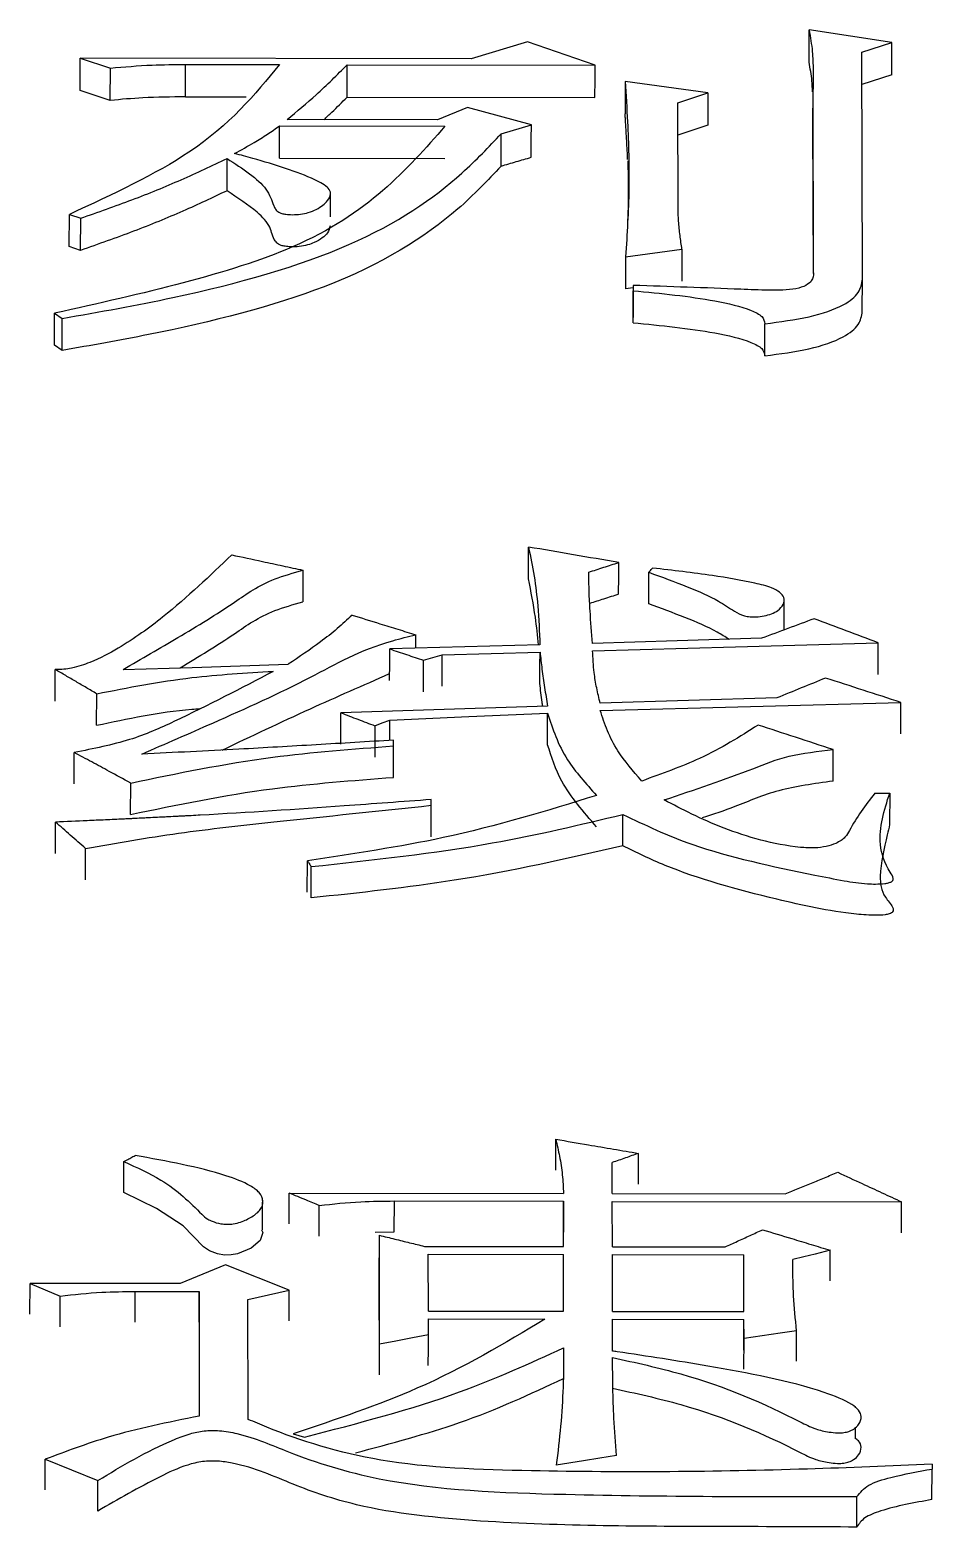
# Model space of a CAD drawing. Header units: millimetres. Extents: x 2320 to 4000, y 933 to 2121.
# Drawn here: x 2691.09 to 2693.687, y 1947.658 to 1951.968 of the extents above; entities that cross this region are included whole.
import ezdxf

# ---------------------------------------------------------------- set-up
doc = ezdxf.new("R2010")
doc.units = ezdxf.units.MM

msp = doc.modelspace()

# ---------------------------------------------------------------- linework, layer by layer
at = {"color": 7, "linetype": 'Continuous', "lineweight": 25}
for p, q in [((2693.333, 1951.8748), (2693.3333, 1951.968)), ((2693.5713, 1951.9323), (2693.3333, 1951.968)), ((2692.5221, 1951.9342), (2692.3599, 1951.8848)), ((2692.7169, 1951.8664), (2692.5221, 1951.9342)), ((2693.4849, 1951.9041), (2693.5713, 1951.9323)), ((2691.2347, 1951.7938), (2691.2349, 1951.8869)), ((2691.2349, 1951.8869), (2691.3215, 1951.8583)), ((2692.3599, 1951.8848), (2691.2349, 1951.8869)), ((2693.4864, 1951.2501), (2693.4849, 1951.9041)), ((2691.3213, 1951.7651), (2691.3215, 1951.8583)), ((2691.5376, 1951.7754), (2691.5379, 1951.8686)), ((2691.5379, 1951.8686), (2691.8082, 1951.8681)), ((2692.0028, 1951.7746), (2692.003, 1951.8677)), ((2692.003, 1951.8677), (2692.7169, 1951.8664)), ((2693.5711, 1951.839), (2693.4846, 1951.8109)), ((2691.3213, 1951.7651), (2691.2347, 1951.7938)), ((2692.8036, 1951.8198), (2692.8034, 1951.7267)), ((2693.0417, 1951.7871), (2692.8036, 1951.8198)), ((2692.9552, 1951.7585), (2693.0417, 1951.7871)), ((2693.3458, 1951.2691), (2693.3445, 1951.7973)), ((2693.3445, 1951.782), (2693.3445, 1951.7973)), ((2691.5376, 1951.7754), (2691.7121, 1951.7751)), ((2692.0028, 1951.7746), (2692.7167, 1951.7732)), ((2692.3495, 1951.7452), (2692.263, 1951.7093)), ((2692.5335, 1951.6944), (2692.3495, 1951.7452)), ((2692.9559, 1951.4596), (2692.9552, 1951.7585)), ((2693.3443, 1951.7042), (2693.3445, 1951.782)), ((2692.263, 1951.7093), (2691.8303, 1951.7101)), ((2693.3453, 1951.2667), (2693.3443, 1951.7042)), ((2691.8085, 1951.5992), (2691.8087, 1951.6921)), ((2691.8087, 1951.6921), (2692.2847, 1951.6912)), ((2692.4467, 1951.5763), (2692.4469, 1951.6691)), ((2692.447, 1951.6692), (2692.5335, 1951.6944)), ((2693.0414, 1951.6941), (2692.9549, 1951.6655)), ((2691.8085, 1951.5992), (2692.2844, 1951.5983)), ((2691.9551, 1951.4299), (2691.9553, 1951.4968)), ((2691.2033, 1951.3444), (2691.2035, 1951.437)), ((2691.2036, 1951.437), (2691.236, 1951.4259)), ((2691.2358, 1951.3333), (2691.236, 1951.4259)), ((2691.2358, 1951.3333), (2691.2033, 1951.3444)), ((2692.8048, 1951.315), (2692.8046, 1951.2226)), ((2692.8048, 1951.315), (2692.967, 1951.3371)), ((2692.967, 1951.3371), (2692.9668, 1951.2447)), ((2692.8266, 1951.2256), (2692.8046, 1951.2226)), ((2692.8266, 1951.2325), (2692.8264, 1951.1402)), ((2692.8266, 1951.2325), (2692.8267, 1951.2174)), ((2693.4862, 1951.1577), (2693.4864, 1951.2501)), ((2692.8264, 1951.1251), (2692.8267, 1951.2174)), ((2691.1607, 1951.0603), (2691.1609, 1951.1525)), ((2691.1609, 1951.1525), (2691.1826, 1951.1374)), ((2692.8264, 1951.1251), (2692.8264, 1951.1402)), ((2691.1824, 1951.0452), (2691.1607, 1951.0603)), ((2691.876, 1950.4126), (2691.8757, 1950.3213)), ((2692.8714, 1950.3153), (2692.8716, 1950.4066)), ((2693.2613, 1950.2407), (2693.2615, 1950.331)), ((2692.2008, 1950.1879), (2692.2009, 1950.2266)), ((2691.282, 1949.966), (2691.2822, 1950.0568)), ((2692.5801, 1949.9102), (2692.5804, 1950.0009)), ((2692.1368, 1949.8162), (2692.137, 1949.9067)), ((2692.137, 1949.9067), (2692.137, 1949.9233)), ((2693.4025, 1949.8054), (2693.4027, 1949.896)), ((2691.3798, 1949.7095), (2691.38, 1949.7999)), ((2693.5218, 1949.7709), (2693.5651, 1949.7708)), ((2693.5651, 1949.7708), (2693.5649, 1949.6805)), ((2692.2452, 1949.6453), (2692.2455, 1949.7357)), ((2692.2455, 1949.7356), (2692.2454, 1949.7524)), ((2691.1636, 1949.597), (2691.1638, 1949.6872)), ((2692.7969, 1949.6191), (2692.7972, 1949.7094)), ((2691.2499, 1949.5214), (2691.2502, 1949.6115)), ((2691.8885, 1949.486), (2691.8888, 1949.5762)), ((2691.8994, 1949.4692), (2691.8996, 1949.5592)), ((2691.3599, 1948.6207), (2691.3601, 1948.7098)), ((2692.7665, 1948.6178), (2692.7664, 1948.7072)), ((2691.7596, 1948.5981), (2691.7596, 1948.603)), ((2691.836, 1948.531), (2691.8362, 1948.6195)), ((2691.8362, 1948.6195), (2692.6259, 1948.6181)), ((2692.1389, 1948.5077), (2692.1391, 1948.5966)), ((2692.1391, 1948.5966), (2692.6259, 1948.5957)), ((2692.6259, 1948.5957), (2692.6257, 1948.5071)), ((2692.6261, 1948.4651), (2692.6259, 1948.5957)), ((2692.7665, 1948.6178), (2693.2641, 1948.6169)), ((2692.7665, 1948.5954), (2693.5995, 1948.5938)), ((2692.7667, 1948.4649), (2692.7665, 1948.5954)), ((2691.7594, 1948.5139), (2691.7596, 1948.5933)), ((2691.9226, 1948.495), (2691.9228, 1948.5835)), ((2692.0836, 1948.5064), (2692.1389, 1948.5077)), ((2692.0965, 1948.184), (2692.096, 1948.4977)), ((2692.2259, 1948.4659), (2692.6261, 1948.4651)), ((2692.2367, 1948.4433), (2692.6261, 1948.4425)), ((2692.2369, 1948.2797), (2692.2367, 1948.4433)), ((2692.6264, 1948.279), (2692.6261, 1948.4425)), ((2692.7667, 1948.4649), (2693.0912, 1948.4643)), ((2692.7668, 1948.4423), (2693.1454, 1948.4416)), ((2692.767, 1948.2788), (2692.7668, 1948.4423)), ((2693.1451, 1948.3533), (2693.1454, 1948.4416)), ((2693.1456, 1948.2781), (2693.1454, 1948.4416)), ((2691.6526, 1948.4127), (2691.5229, 1948.3585)), ((2691.8366, 1948.3397), (2691.6526, 1948.4127)), ((2692.0962, 1948.0956), (2692.0958, 1948.4089)), ((2691.09, 1948.2711), (2691.0902, 1948.3593)), ((2691.0902, 1948.3593), (2691.1768, 1948.3227)), ((2691.5229, 1948.3585), (2691.0902, 1948.3593)), ((2691.7177, 1948.3126), (2691.8366, 1948.3397)), ((2691.1765, 1948.2346), (2691.1768, 1948.3227)), ((2691.3929, 1948.2474), (2691.3931, 1948.336)), ((2691.3931, 1948.336), (2691.577, 1948.3356)), ((2691.577, 1948.3356), (2691.5775, 1947.9775)), ((2691.7181, 1947.9679), (2691.7177, 1948.3126)), ((2692.2369, 1948.2797), (2692.6264, 1948.279)), ((2692.237, 1948.2569), (2692.5721, 1948.2563)), ((2692.237, 1948.2112), (2692.237, 1948.2569)), ((2692.767, 1948.2788), (2693.1456, 1948.2781)), ((2692.767, 1948.2559), (2693.1456, 1948.2552)), ((2692.7671, 1948.1644), (2692.767, 1948.2559)), ((2693.1454, 1948.1672), (2693.1456, 1948.2552)), ((2693.1457, 1948.2003), (2693.1456, 1948.2552)), ((2692.0962, 1948.0961), (2692.0965, 1948.184)), ((2693.1455, 1948.1124), (2693.1457, 1948.2003)), ((2693.467, 1948.0012), (2693.467, 1948.003)), ((2693.4667, 1947.9149), (2693.4668, 1947.9449)), ((2691.1342, 1947.8528), (2691.2857, 1947.7918)), ((2693.6868, 1947.7373), (2693.6871, 1947.8247)), ((2693.687, 1947.8387), (2693.6871, 1947.8247)), ((2691.2855, 1947.7039), (2691.2857, 1947.7918)), ((2693.4706, 1947.6578), (2693.4709, 1947.7456))]:
    msp.add_line(p, q, dxfattribs=at)
at = {"color": 7, "linetype": 'Continuous', "lineweight": 25, "flags": 128}
for points in [[(2693.5711, 1951.839), (2693.5712, 1951.8912), (2693.5713, 1951.9323)], [(2692.7167, 1951.7732), (2692.7168, 1951.8254), (2692.7169, 1951.8664)], [(2693.0417, 1951.7871), (2693.0415, 1951.735), (2693.0414, 1951.6941)], [(2692.5332, 1951.6014), (2692.5334, 1951.6535), (2692.5335, 1951.6944)], [(2691.6573, 1951.5051), (2691.6573, 1951.5361), (2691.6574, 1951.567), (2691.6575, 1951.5979)], [(2691.1823, 1951.0452), (2691.1825, 1951.0864), (2691.1825, 1951.1119), (2691.1826, 1951.1374)], [(2693.2052, 1951.03), (2693.2053, 1951.0576), (2693.2054, 1951.0852), (2693.2055, 1951.1222)], [(2692.5251, 1950.3878), (2692.5252, 1950.439), (2692.5253, 1950.4792)], [(2692.7848, 1950.3435), (2692.7849, 1950.3946), (2692.785, 1950.4348)], [(2692.5583, 1950.1974), (2692.342, 1950.1917), (2692.1257, 1950.186)], [(2693.1965, 1950.2165), (2692.9531, 1950.2088), (2692.7098, 1950.2011)], [(2692.7098, 1950.1808), (2693.1208, 1950.1923), (2693.5319, 1950.2037)], [(2693.5316, 1950.1127), (2693.5318, 1950.1636), (2693.5319, 1950.2037)], [(2692.1254, 1950.095), (2692.1256, 1950.1459), (2692.1257, 1950.186)], [(2692.2228, 1950.0623), (2692.223, 1950.1132), (2692.2231, 1950.1532)], [(2692.2231, 1950.1532), (2692.2501, 1950.1613), (2692.2771, 1950.1694)], [(2692.2769, 1950.0785), (2692.277, 1950.1294), (2692.2771, 1950.1694)], [(2692.2771, 1950.1694), (2692.4178, 1950.1732), (2692.5584, 1950.177)], [(2692.5581, 1950.0861), (2692.5583, 1950.137), (2692.5584, 1950.177)], [(2691.1628, 1950.0358), (2691.1629, 1950.0812), (2691.163, 1950.1266)], [(2691.3579, 1950.1263), (2691.5571, 1950.1327), (2691.6954, 1950.1372), (2691.8337, 1950.1417)], [(2692.5803, 1950.0215), (2692.2828, 1950.0118), (2691.9854, 1950.002)], [(2693.2401, 1950.0449), (2692.9859, 1950.0372), (2692.7317, 1950.0294)], [(2692.7318, 1950.0089), (2693.1644, 1950.0204), (2693.5971, 1950.0319)], [(2693.5969, 1949.9412), (2693.597, 1949.992), (2693.5971, 1950.0319)], [(2691.9851, 1949.9114), (2691.9853, 1949.9621), (2691.9854, 1950.002)], [(2692.0828, 1949.9647), (2692.1044, 1949.9729), (2692.126, 1949.9811)], [(2692.1259, 1949.9226), (2692.1259, 1949.9412), (2692.126, 1949.9811)], [(2692.126, 1949.9811), (2692.3532, 1949.991), (2692.5803, 1950.0009)], [(2692.0828, 1949.9647), (2692.0827, 1949.9139), (2692.0826, 1949.8741)], [(2691.2173, 1949.7972), (2691.2174, 1949.82), (2691.2175, 1949.8428), (2691.2176, 1949.8877)], [(2692.6038, 1948.6854), (2692.6039, 1948.735), (2692.604, 1948.7742)], [(2692.8418, 1948.645), (2692.8419, 1948.6946), (2692.8421, 1948.7337)], [(2691.757, 1948.5134), (2691.7603, 1948.5054), (2691.7524, 1948.4827), (2691.7265, 1948.4609), (2691.6872, 1948.4443), (2691.6694, 1948.4411), (2691.65, 1948.4409), (2691.63, 1948.4443), (2691.6066, 1948.4529), (2691.5897, 1948.4645), (2691.5313, 1948.5247), (2691.4539, 1948.5749), (2691.3599, 1948.6207), (2691.3599, 1948.6207)], [(2693.5992, 1948.5053), (2693.5994, 1948.5547), (2693.5995, 1948.5938)], [(2692.0958, 1948.4093), (2692.0959, 1948.4587), (2692.096, 1948.4977)], [(2692.6259, 1948.3542), (2692.626, 1948.4035), (2692.6261, 1948.4425)], [(2693.3941, 1948.4547), (2693.3502, 1948.4437), (2693.3181, 1948.4357), (2693.286, 1948.4277)], [(2693.3939, 1948.3664), (2693.394, 1948.4156), (2693.3941, 1948.4547)], [(2691.8364, 1948.2516), (2691.8365, 1948.3007), (2691.8366, 1948.3397)], [(2691.5768, 1948.2475), (2691.5769, 1948.2967), (2691.577, 1948.3356)], [(2692.237, 1948.2112), (2692.1909, 1948.2023), (2692.1437, 1948.1931), (2692.0965, 1948.184)], [(2692.2368, 1948.1233), (2692.2369, 1948.1723), (2692.237, 1948.2112)], [(2693.2971, 1948.223), (2693.2495, 1948.2159), (2693.1976, 1948.2081), (2693.1457, 1948.2003)], [(2693.2969, 1948.135), (2693.297, 1948.1841), (2693.2971, 1948.223)], [(2691.848, 1947.9259), (2691.8642, 1947.9213), (2691.8804, 1947.9166)], [(2692.7784, 1947.8637), (2692.731, 1947.8561), (2692.6837, 1947.8486), (2692.6053, 1947.836)], [(2691.1339, 1947.7654), (2691.134, 1947.787), (2691.1341, 1947.8092), (2691.1342, 1947.8528)]]:
    msp.add_lwpolyline(points, dxfattribs=at)
at = {"color": 7, "linetype": 'Continuous', "lineweight": 25}
for points, knots in [([(2693.3333, 1951.968), (2693.3368, 1951.9473), (2693.3433, 1951.9087), (2693.345, 1951.8518), (2693.3447, 1951.8155), (2693.3445, 1951.7973)], [0, 0, 0, 0, 0.366433, 0.683152, 1, 1, 1, 1]), ([(2693.3431, 1951.7896), (2693.3426, 1951.8002), (2693.3415, 1951.8288), (2693.3363, 1951.857), (2693.333, 1951.8748)], [0, 0, 0, 0, 0.371765, 1, 1, 1, 1]), ([(2691.8082, 1951.8681), (2691.7368, 1951.7813), (2691.6081, 1951.6249), (2691.3282, 1951.4949), (2691.2035, 1951.437)], [0, 0, 0, 0, 0.554519, 1, 1, 1, 1]), ([(2691.3215, 1951.8583), (2691.3613, 1951.8617), (2691.4324, 1951.868), (2691.5056, 1951.8684), (2691.5379, 1951.8686)], [0, 0, 0, 0, 0.558835, 1, 1, 1, 1]), ([(2691.8303, 1951.7101), (2691.859, 1951.7338), (2691.9048, 1951.7716), (2691.9599, 1951.8245), (2691.9886, 1951.8533), (2692.003, 1951.8677)], [0, 0, 0, 0, 0.4553511, 0.7276233, 1, 1, 1, 1]), ([(2692.8036, 1951.8198), (2692.806, 1951.7811), (2692.8122, 1951.6792), (2692.8163, 1951.5434), (2692.8111, 1951.4135), (2692.8069, 1951.3479), (2692.8048, 1951.315)], [0, 0, 0, 0, 0.234653, 0.617199, 0.808588, 1, 1, 1, 1]), ([(2691.5376, 1951.7754), (2691.4965, 1951.7751), (2691.4233, 1951.7744), (2691.3524, 1951.768), (2691.3213, 1951.7651)], [0, 0, 0, 0, 0.561085, 1, 1, 1, 1]), ([(2691.9366, 1951.7099), (2691.9441, 1951.717), (2691.967, 1951.7385), (2691.9884, 1951.76), (2692.0028, 1951.7746)], [0, 0, 0, 0, 0.327666, 1, 1, 1, 1]), ([(2692.8107, 1951.5951), (2692.8107, 1951.5963), (2692.8104, 1951.6023), (2692.8096, 1951.6181), (2692.8086, 1951.6375), (2692.8075, 1951.657), (2692.8068, 1951.6691), (2692.8061, 1951.6813), (2692.8055, 1951.6909), (2692.8048, 1951.7026), (2692.8042, 1951.7137), (2692.8036, 1951.7224), (2692.8034, 1951.7267)], [0, 0, 0, 0, 0.025593, 0.136332, 0.357811, 0.468551, 0.57929, 0.63466, 0.7454, 0.800769, 0.900385, 1, 1, 1, 1]), ([(2692.2847, 1951.6912), (2692.1741, 1951.5646), (2691.9722, 1951.3335), (2691.4135, 1951.2089), (2691.1609, 1951.1525)], [0, 0, 0, 0, 0.547825, 1, 1, 1, 1]), ([(2691.1826, 1951.1374), (2691.2902, 1951.1564), (2691.593, 1951.21), (2692.0417, 1951.3381), (2692.3052, 1951.5193), (2692.4111, 1951.6313), (2692.4469, 1951.6692)], [0, 0, 0, 0, 0.181249, 0.51022, 0.834425, 1, 1, 1, 1]), ([(2691.6791, 1951.6124), (2691.6983, 1951.6228), (2691.7316, 1951.6409), (2691.774, 1951.6677), (2691.7971, 1951.6839), (2691.8087, 1951.6921)], [0, 0, 0, 0, 0.40584, 0.702619, 1, 1, 1, 1]), ([(2691.6575, 1951.5979), (2691.6798, 1951.5834), (2691.7233, 1951.5552), (2691.7753, 1951.51), (2691.7868, 1951.4744), (2691.796, 1951.4522), (2691.8037, 1951.4445), (2691.8146, 1951.4396), (2691.8283, 1951.4368), (2691.8472, 1951.4358), (2691.8698, 1951.4371), (2691.8948, 1951.4422), (2691.924, 1951.4552), (2691.947, 1951.474), (2691.9581, 1951.4951), (2691.9488, 1951.5167), (2691.8786, 1951.5546), (2691.7795, 1951.5852), (2691.6965, 1951.6077), (2691.6791, 1951.6124)], [0, 0, 0, 0, 0.119379, 0.233045, 0.347089, 0.372159, 0.392493, 0.404558, 0.416669, 0.432853, 0.454708, 0.476799, 0.507455, 0.574094, 0.62196, 0.65893, 0.726108, 0.942436, 1, 1, 1, 1]), ([(2692.4467, 1951.5763), (2692.4076, 1951.5348), (2692.2909, 1951.4109), (2691.992, 1951.2236), (2691.5373, 1951.1078), (2691.2658, 1951.0599), (2691.1824, 1951.0452)], [0, 0, 0, 0, 0.181362, 0.542096, 0.859345, 1, 1, 1, 1]), ([(2691.236, 1951.4259), (2691.2859, 1951.4434), (2691.3867, 1951.4788), (2691.5277, 1951.5363), (2691.6142, 1951.5773), (2691.6575, 1951.5979)], [0, 0, 0, 0, 0.327502, 0.663046, 1, 1, 1, 1]), ([(2692.4467, 1951.5763), (2692.454, 1951.5784), (2692.4684, 1951.5826), (2692.49, 1951.5889), (2692.5116, 1951.5952), (2692.526, 1951.5993), (2692.5332, 1951.6014)], [0, 0, 0, 0, 0.25, 0.5, 0.749999, 1, 1, 1, 1]), ([(2692.8108, 1951.5912), (2692.8117, 1951.5631), (2692.8137, 1951.4988), (2692.8115, 1951.4393), (2692.8103, 1951.4058)], [0, 0, 0, 0, 0.436542, 1, 1, 1, 1]), ([(2691.6573, 1951.5051), (2691.6156, 1951.4853), (2691.5306, 1951.445), (2691.3899, 1951.3875), (2691.2872, 1951.3514), (2691.2358, 1951.3333)], [0, 0, 0, 0, 0.324501, 0.661532, 1, 1, 1, 1]), ([(2691.9542, 1951.4036), (2691.9524, 1951.397), (2691.9477, 1951.3799), (2691.9219, 1951.3609), (2691.8901, 1951.3484), (2691.8661, 1951.3441), (2691.8432, 1951.3432), (2691.8253, 1951.3447), (2691.813, 1951.3474), (2691.8027, 1951.3524), (2691.7871, 1951.3699), (2691.7857, 1951.4019), (2691.7386, 1951.4515), (2691.688, 1951.4848), (2691.6573, 1951.5051)], [0, 0, 0, 0, 0.076313, 0.196799, 0.234784, 0.273104, 0.309128, 0.332236, 0.350897, 0.369558, 0.403187, 0.558357, 0.731446, 1, 1, 1, 1]), ([(2692.967, 1951.3371), (2692.9651, 1951.3501), (2692.961, 1951.377), (2692.9568, 1951.4178), (2692.9562, 1951.4457), (2692.9559, 1951.4596)], [0, 0, 0, 0, 0.315175, 0.657489, 1, 1, 1, 1]), ([(2693.346, 1951.2691), (2693.3455, 1951.2611), (2693.3447, 1951.2484), (2693.3258, 1951.232), (2693.2857, 1951.2185), (2693.2154, 1951.218), (2693.0615, 1951.2247), (2692.9305, 1951.2291), (2692.8266, 1951.2325)], [0, 0, 0, 0, 0.10163, 0.162723, 0.225538, 0.354202, 0.488391, 1, 1, 1, 1]), ([(2693.2055, 1951.1222), (2693.2493, 1951.1278), (2693.3356, 1951.1389), (2693.4317, 1951.1716), (2693.4804, 1951.2113), (2693.4844, 1951.2372), (2693.4864, 1951.2501)], [0, 0, 0, 0, 0.2920999, 0.5740182, 0.7884709, 1, 1, 1, 1]), ([(2692.8267, 1951.2174), (2692.9069, 1951.2095), (2693.0279, 1951.1976), (2693.1529, 1951.1688), (2693.2016, 1951.1436), (2693.2042, 1951.1293), (2693.2055, 1951.1222)], [0, 0, 0, 0, 0.513291, 0.773413, 0.888294, 1, 1, 1, 1]), ([(2693.2052, 1951.03), (2693.2491, 1951.0356), (2693.3353, 1951.0466), (2693.4314, 1951.0793), (2693.4802, 1951.119), (2693.4842, 1951.1449), (2693.4862, 1951.1577)], [0, 0, 0, 0, 0.292255, 0.574211, 0.788589, 1, 1, 1, 1]), ([(2692.8264, 1951.1251), (2692.9067, 1951.1172), (2693.0276, 1951.1053), (2693.1526, 1951.0766), (2693.2014, 1951.0514), (2693.204, 1951.0371), (2693.2052, 1951.03)], [0, 0, 0, 0, 0.5134408, 0.7735643, 0.8883897, 1, 1, 1, 1]), ([(2691.6708, 1950.4568), (2691.6082, 1950.3966), (2691.5126, 1950.3046), (2691.3708, 1950.201), (2691.2796, 1950.1521), (2691.2231, 1950.1326), (2691.1874, 1950.1269), (2691.1713, 1950.1267), (2691.163, 1950.1266)], [0, 0, 0, 0, 0.493285, 0.7524365, 0.8836958, 0.9508034, 0.9748304, 1, 1, 1, 1]), ([(2691.6708, 1950.4568), (2691.7004, 1950.4505), (2691.7494, 1950.4399), (2691.8178, 1950.4252), (2691.8566, 1950.4168), (2691.876, 1950.4126)], [0, 0, 0, 0, 0.4319115, 0.7166767, 1, 1, 1, 1]), ([(2692.5253, 1950.4792), (2692.5311, 1950.4512), (2692.5427, 1950.3951), (2692.5538, 1950.3012), (2692.5567, 1950.235), (2692.5583, 1950.1974)], [0, 0, 0, 0, 0.30129, 0.602619, 1, 1, 1, 1]), ([(2692.785, 1950.4348), (2692.7418, 1950.4422), (2692.6552, 1950.457), (2692.5686, 1950.4718), (2692.5253, 1950.4792)], [0, 0, 0, 0, 0.5, 1, 1, 1, 1]), ([(2691.3579, 1950.1263), (2691.4111, 1950.157), (2691.5219, 1950.2213), (2691.6645, 1950.3083), (2691.7644, 1950.3814), (2691.8479, 1950.4047), (2691.876, 1950.4126)], [0, 0, 0, 0, 0.313515, 0.65412, 0.883724, 1, 1, 1, 1]), ([(2692.6986, 1950.4069), (2692.713, 1950.4116), (2692.7418, 1950.4209), (2692.7706, 1950.4302), (2692.785, 1950.4348)], [0, 0, 0, 0, 0.500003, 1, 1, 1, 1]), ([(2692.7098, 1950.2011), (2692.7071, 1950.2326), (2692.7029, 1950.2828), (2692.6996, 1950.3513), (2692.6989, 1950.3884), (2692.6986, 1950.4069)], [0, 0, 0, 0, 0.456371, 0.728172, 1, 1, 1, 1]), ([(2692.8716, 1950.4066), (2692.9089, 1950.393), (2692.98, 1950.3672), (2693.0658, 1950.33), (2693.1096, 1950.2992), (2693.1387, 1950.2827), (2693.1628, 1950.2781), (2693.1831, 1950.278), (2693.2046, 1950.2809), (2693.2266, 1950.287), (2693.2472, 1950.298), (2693.2604, 1950.3144), (2693.2641, 1950.333), (2693.2497, 1950.3496), (2693.222, 1950.3645), (2693.1557, 1950.3809), (2693.0412, 1950.4004), (2692.9405, 1950.412), (2692.8824, 1950.4186)], [0, 0, 0, 0, 0.140264, 0.267254, 0.345646, 0.385188, 0.401719, 0.418238, 0.440912, 0.464408, 0.491868, 0.534525, 0.581031, 0.616575, 0.651949, 0.706774, 0.83095, 1, 1, 1, 1]), ([(2692.8716, 1950.4066), (2692.8726, 1950.4076), (2692.8748, 1950.4102), (2692.8784, 1950.4142), (2692.8811, 1950.4171), (2692.8824, 1950.4186)], [0, 0, 0, 0, 0.259135, 0.629567, 1, 1, 1, 1]), ([(2692.5542, 1950.1973), (2692.5515, 1950.2239), (2692.545, 1950.2878), (2692.5324, 1950.351), (2692.5251, 1950.3878)], [0, 0, 0, 0, 0.416408, 1, 1, 1, 1]), ([(2691.5222, 1950.1316), (2691.5756, 1950.1638), (2691.6665, 1950.2186), (2691.7642, 1950.2902), (2691.8477, 1950.3135), (2691.8757, 1950.3213)], [0, 0, 0, 0, 0.486507, 0.827387, 1, 1, 1, 1]), ([(2692.7848, 1950.3435), (2692.7704, 1950.3389), (2692.7426, 1950.33), (2692.7149, 1950.321), (2692.7015, 1950.3167)], [0, 0, 0, 0, 0.5191874, 1, 1, 1, 1]), ([(2692.0173, 1950.2835), (2692.0034, 1950.2704), (2691.9756, 1950.2441), (2691.9151, 1950.1966), (2691.8653, 1950.163), (2691.8337, 1950.1417)], [0, 0, 0, 0, 0.267683, 0.535366, 1, 1, 1, 1]), ([(2692.0173, 1950.2835), (2692.044, 1950.2752), (2692.0881, 1950.2616), (2692.1492, 1950.2426), (2692.1837, 1950.2319), (2692.2009, 1950.2266)], [0, 0, 0, 0, 0.437024, 0.719229, 1, 1, 1, 1]), ([(2693.1026, 1950.2135), (2693.0915, 1950.2205), (2693.0552, 1950.2435), (2692.9761, 1950.2774), (2692.9064, 1950.3026), (2692.8714, 1950.3154)], [0, 0, 0, 0, 0.1788504, 0.5866379, 1, 1, 1, 1]), ([(2693.3478, 1950.2729), (2693.3226, 1950.2635), (2693.2722, 1950.2447), (2693.2217, 1950.2259), (2693.1965, 1950.2165)], [0, 0, 0, 0, 0.5000019, 1, 1, 1, 1]), ([(2693.5319, 1950.2037), (2693.5012, 1950.2152), (2693.4399, 1950.2384), (2693.3785, 1950.2614), (2693.3478, 1950.2729)], [0, 0, 0, 0, 0.5, 1, 1, 1, 1]), ([(2691.4122, 1949.8832), (2691.4805, 1949.913), (2691.6467, 1949.9856), (2691.8867, 1950.0935), (2692.0554, 1950.1918), (2692.1783, 1950.2212), (2692.2009, 1950.2266)], [0, 0, 0, 0, 0.257957, 0.627978, 0.931661, 1, 1, 1, 1]), ([(2692.1257, 1950.186), (2692.1419, 1950.1805), (2692.1744, 1950.1696), (2692.2068, 1950.1587), (2692.2231, 1950.1532)], [0, 0, 0, 0, 0.5, 1, 1, 1, 1]), ([(2692.5584, 1950.177), (2692.5602, 1950.1607), (2692.564, 1950.1266), (2692.5713, 1950.0748), (2692.5773, 1950.0393), (2692.5803, 1950.0215)], [0, 0, 0, 0, 0.316871, 0.658414, 1, 1, 1, 1]), ([(2692.7317, 1950.0294), (2692.7282, 1950.0441), (2692.7211, 1950.0736), (2692.7125, 1950.1241), (2692.7108, 1950.1598), (2692.7098, 1950.1808)], [0, 0, 0, 0, 0.291003, 0.582043, 1, 1, 1, 1]), ([(2691.2822, 1950.0568), (2691.2723, 1950.0626), (2691.2524, 1950.0743), (2691.2226, 1950.0917), (2691.1928, 1950.1092), (2691.173, 1950.1208), (2691.163, 1950.1266)], [0, 0, 0, 0, 0.25, 0.5, 0.75, 1, 1, 1, 1]), ([(2691.7905, 1950.1214), (2691.6976, 1950.0727), (2691.568, 1950.0046), (2691.3819, 1949.9206), (2691.2727, 1949.8987), (2691.2176, 1949.8877)], [0, 0, 0, 0, 0.555127, 0.77558, 1, 1, 1, 1]), ([(2691.2822, 1950.0568), (2691.372, 1950.0745), (2691.534, 1950.1066), (2691.7114, 1950.1168), (2691.7904, 1950.1214)], [0, 0, 0, 0, 0.55469, 1, 1, 1, 1]), ([(2691.6435, 1949.8949), (2691.7276, 1949.9348), (2691.8852, 1950.0097), (2692.049, 1950.0814), (2692.1255, 1950.1149)], [0, 0, 0, 0, 0.533247, 1, 1, 1, 1]), ([(2692.5661, 1950.021), (2692.5655, 1950.025), (2692.5623, 1950.0468), (2692.56, 1950.0684), (2692.5581, 1950.0861)], [0, 0, 0, 0, 0.183031, 1, 1, 1, 1]), ([(2693.3806, 1950.102), (2693.3572, 1950.0925), (2693.3104, 1950.0735), (2693.2635, 1950.0545), (2693.2401, 1950.0449)], [0, 0, 0, 0, 0.500002, 1, 1, 1, 1]), ([(2693.5971, 1950.0319), (2693.561, 1950.0436), (2693.4889, 1950.0671), (2693.4167, 1950.0904), (2693.3806, 1950.102)], [0, 0, 0, 0, 0.5, 1, 1, 1, 1]), ([(2691.282, 1949.966), (2691.3707, 1949.9852), (2691.4664, 1950.006), (2691.5712, 1950.0137), (2691.5787, 1950.0143)], [0, 0, 0, 0, 0.928299, 1, 1, 1, 1]), ([(2691.9854, 1950.002), (2692.0016, 1949.9958), (2692.0341, 1949.9834), (2692.0666, 1949.9709), (2692.0828, 1949.9647)], [0, 0, 0, 0, 0.499998, 1, 1, 1, 1]), ([(2692.5804, 1950.0009), (2692.595, 1949.9558), (2692.6213, 1949.875), (2692.6907, 1949.798), (2692.7214, 1949.7641)], [0, 0, 0, 0, 0.558486, 1, 1, 1, 1]), ([(2692.8511, 1949.8056), (2692.8263, 1949.8343), (2692.7853, 1949.8817), (2692.7509, 1949.9503), (2692.7382, 1949.9893), (2692.7318, 1950.0089)], [0, 0, 0, 0, 0.434094, 0.716404, 1, 1, 1, 1]), ([(2693.1861, 1949.9668), (2693.1337, 1949.9334), (2693.0394, 1949.8733), (2692.9091, 1949.8264), (2692.8511, 1949.8056)], [0, 0, 0, 0, 0.554889, 1, 1, 1, 1]), ([(2693.4026, 1949.896), (2693.3666, 1949.9079), (2693.2944, 1949.9315), (2693.2222, 1949.955), (2693.1862, 1949.9668)], [0, 0, 0, 0, 0.500001, 1, 1, 1, 1]), ([(2691.38, 1949.7999), (2691.5139, 1949.8277), (2691.7552, 1949.8778), (2692.0194, 1949.8978), (2692.137, 1949.9067)], [0, 0, 0, 0, 0.554954, 1, 1, 1, 1]), ([(2692.137, 1949.9233), (2692.0628, 1949.9188), (2691.9144, 1949.9098), (2691.6729, 1949.8959), (2691.5054, 1949.8877), (2691.4123, 1949.8832)], [0, 0, 0, 0, 0.30769, 0.615383, 1, 1, 1, 1]), ([(2692.7212, 1949.6736), (2692.6837, 1949.717), (2692.6168, 1949.7943), (2692.5913, 1949.8748), (2692.5801, 1949.9102)], [0, 0, 0, 0, 0.561177, 1, 1, 1, 1]), ([(2692.9161, 1949.7511), (2693.0033, 1949.7804), (2693.1247, 1949.8211), (2693.271, 1949.8816), (2693.3585, 1949.8912), (2693.4026, 1949.896)], [0, 0, 0, 0, 0.5571819, 0.7762685, 1, 1, 1, 1]), ([(2691.38, 1949.7999), (2691.3593, 1949.8111), (2691.3219, 1949.8314), (2691.2678, 1949.8606), (2691.2343, 1949.8786), (2691.2176, 1949.8877)], [0, 0, 0, 0, 0.381757, 0.690885, 1, 1, 1, 1]), ([(2691.3798, 1949.7095), (2691.5137, 1949.7372), (2691.755, 1949.7872), (2692.0192, 1949.8072), (2692.1368, 1949.8161)], [0, 0, 0, 0, 0.554919, 1, 1, 1, 1]), ([(2693.4024, 1949.8054), (2693.3478, 1949.7979), (2693.2393, 1949.7831), (2693.1325, 1949.735), (2693.0573, 1949.7098), (2693.0257, 1949.6992)], [0, 0, 0, 0, 0.370341, 0.735865, 1, 1, 1, 1]), ([(2692.7214, 1949.7641), (2692.5784, 1949.72), (2692.321, 1949.6408), (2692.0217, 1949.5961), (2691.8888, 1949.5762)], [0, 0, 0, 0, 0.555779, 1, 1, 1, 1]), ([(2692.7972, 1949.7094), (2692.8609, 1949.6789), (2693.0155, 1949.6048), (2693.2553, 1949.5538), (2693.4265, 1949.5194), (2693.4857, 1949.51), (2693.5258, 1949.5088), (2693.5465, 1949.5096), (2693.5618, 1949.5123), (2693.5702, 1949.5154), (2693.575, 1949.52), (2693.5765, 1949.5296), (2693.5514, 1949.5632), (2693.5251, 1949.6459), (2693.5494, 1949.7216), (2693.5651, 1949.7708)], [0, 0, 0, 0, 0.186433, 0.452556, 0.513711, 0.559555, 0.574925, 0.592658, 0.599937, 0.607296, 0.613646, 0.622611, 0.650008, 0.77236, 1, 1, 1, 1]), ([(2693.5221, 1949.7709), (2693.4957, 1949.7355), (2693.4643, 1949.6935), (2693.4389, 1949.6432), (2693.4149, 1949.6269), (2693.3835, 1949.6164), (2693.3472, 1949.6119), (2693.2803, 1949.6158), (2693.1492, 1949.6431), (2693.0238, 1949.6946), (2692.9421, 1949.7374), (2692.9161, 1949.7511)], [0, 0, 0, 0, 0.266855, 0.315949, 0.365712, 0.400811, 0.43612, 0.478324, 0.604344, 0.873949, 1, 1, 1, 1]), ([(2692.2454, 1949.7524), (2692.1617, 1949.7461), (2691.9406, 1949.7296), (2691.7101, 1949.7142), (2691.5587, 1949.7061), (2691.5413, 1949.7052), (2691.5283, 1949.7045), (2691.511, 1949.7036), (2691.4937, 1949.7027), (2691.4763, 1949.7018), (2691.459, 1949.701), (2691.4417, 1949.7001), (2691.4243, 1949.6992), (2691.407, 1949.6984), (2691.3896, 1949.6976), (2691.3722, 1949.6968), (2691.3592, 1949.6961), (2691.3419, 1949.6953), (2691.3245, 1949.6945), (2691.2941, 1949.6931), (2691.242, 1949.6907), (2691.1942, 1949.6886), (2691.1638, 1949.6872)], [0, 0, 0, 0, 0.233415, 0.616448, 0.640417, 0.652402, 0.664386, 0.676371, 0.700339, 0.712324, 0.724308, 0.748277, 0.760261, 0.772246, 0.796215, 0.808199, 0.820184, 0.832168, 0.856137, 0.868121, 0.916059, 1, 1, 1, 1]), ([(2691.2502, 1949.6115), (2691.3387, 1949.6271), (2691.515, 1949.6581), (2691.8512, 1949.6942), (2692.0943, 1949.7198), (2692.2454, 1949.7357)], [0, 0, 0, 0, 0.276109, 0.550066, 1, 1, 1, 1]), ([(2691.2502, 1949.6115), (2691.2429, 1949.6179), (2691.2282, 1949.6308), (2691.1994, 1949.6561), (2691.178, 1949.6749), (2691.1638, 1949.6872)], [0, 0, 0, 0, 0.253649, 0.509351, 1, 1, 1, 1]), ([(2691.8996, 1949.5592), (2692.0768, 1949.5784), (2692.3913, 1949.6123), (2692.6738, 1949.6799), (2692.7972, 1949.7094)], [0, 0, 0, 0, 0.563398, 1, 1, 1, 1]), ([(2693.5649, 1949.6804), (2693.5627, 1949.6705), (2693.5519, 1949.6211), (2693.5338, 1949.5519), (2693.5406, 1949.4803), (2693.5712, 1949.4497), (2693.5758, 1949.4354), (2693.5746, 1949.4297), (2693.5703, 1949.4256), (2693.5627, 1949.4225), (2693.548, 1949.4197), (2693.5156, 1949.4182), (2693.4057, 1949.4275), (2693.1959, 1949.4734), (2692.9622, 1949.538), (2692.8363, 1949.5998), (2692.7969, 1949.6191)], [0, 0, 0, 0, 0.045786, 0.228954, 0.321224, 0.367009, 0.378404, 0.386709, 0.392499, 0.398304, 0.406952, 0.423706, 0.46158, 0.625083, 0.88272, 1, 1, 1, 1]), ([(2692.7969, 1949.6191), (2692.6381, 1949.5827), (2692.3526, 1949.5173), (2692.0386, 1949.4839), (2691.8994, 1949.4691)], [0, 0, 0, 0, 0.55649, 1, 1, 1, 1]), ([(2691.8888, 1949.5762), (2691.8906, 1949.5734), (2691.8942, 1949.5677), (2691.8978, 1949.5621), (2691.8996, 1949.5592)], [0, 0, 0, 0, 0.500504, 1, 1, 1, 1]), ([(2692.604, 1948.7742), (2692.6077, 1948.7579), (2692.6153, 1948.7239), (2692.6237, 1948.6718), (2692.6251, 1948.636), (2692.6259, 1948.6181)], [0, 0, 0, 0, 0.315282, 0.657356, 1, 1, 1, 1]), ([(2692.604, 1948.7742), (2692.6353, 1948.7689), (2692.6906, 1948.7595), (2692.7699, 1948.746), (2692.818, 1948.7378), (2692.8421, 1948.7337)], [0, 0, 0, 0, 0.394054, 0.697027, 1, 1, 1, 1]), ([(2691.3601, 1948.7098), (2691.3977, 1948.6928), (2691.4939, 1948.6494), (2691.5549, 1948.5877), (2691.5977, 1948.5459), (2691.617, 1948.5367), (2691.6357, 1948.5311), (2691.6574, 1948.5288), (2691.6775, 1948.5303), (2691.7033, 1948.5372), (2691.7314, 1948.5511), (2691.7563, 1948.5717), (2691.7633, 1948.5964), (2691.7534, 1948.6205), (2691.7176, 1948.6467), (2691.6425, 1948.6753), (2691.5286, 1948.703), (2691.4382, 1948.7193), (2691.3926, 1948.7275)], [0, 0, 0, 0, 0.132576, 0.3392, 0.368942, 0.383767, 0.408892, 0.423885, 0.438973, 0.45932, 0.498147, 0.542368, 0.587069, 0.63299, 0.675109, 0.75468, 0.876187, 1, 1, 1, 1]), ([(2691.3601, 1948.7098), (2691.3628, 1948.7113), (2691.3696, 1948.715), (2691.3804, 1948.7209), (2691.3885, 1948.7253), (2691.3926, 1948.7275)], [0, 0, 0, 0, 0.252839, 0.626395, 1, 1, 1, 1]), ([(2692.8421, 1948.7337), (2692.8357, 1948.7315), (2692.8231, 1948.7271), (2692.8042, 1948.7205), (2692.7853, 1948.7138), (2692.7727, 1948.7094), (2692.7664, 1948.7072)], [0, 0, 0, 0, 0.25, 0.5, 0.75, 1, 1, 1, 1]), ([(2693.2641, 1948.6169), (2693.2893, 1948.6273), (2693.3272, 1948.6429), (2693.3776, 1948.6636), (2693.4028, 1948.674), (2693.4154, 1948.6792)], [0, 0, 0, 0, 0.5, 0.75, 1, 1, 1, 1]), ([(2693.4154, 1948.6792), (2693.4389, 1948.6683), (2693.4813, 1948.6487), (2693.5426, 1948.6203), (2693.5805, 1948.6027), (2693.5995, 1948.5938)], [0, 0, 0, 0, 0.382288, 0.691144, 1, 1, 1, 1]), ([(2691.9228, 1948.5835), (2691.9104, 1948.5887), (2691.8898, 1948.5972), (2691.861, 1948.6092), (2691.8445, 1948.6161), (2691.8362, 1948.6195)], [0, 0, 0, 0, 0.4283602, 0.7141801, 1, 1, 1, 1]), ([(2691.9228, 1948.5835), (2691.9626, 1948.5879), (2692.0337, 1948.5957), (2692.1069, 1948.5963), (2692.1391, 1948.5966)], [0, 0, 0, 0, 0.558835, 1, 1, 1, 1]), ([(2693.0912, 1948.4643), (2693.103, 1948.4697), (2693.127, 1948.4806), (2693.163, 1948.4971), (2693.1872, 1948.5082), (2693.1993, 1948.5137)], [0, 0, 0, 0, 0.327554, 0.663777, 1, 1, 1, 1]), ([(2693.1993, 1948.5137), (2693.2273, 1948.5052), (2693.2737, 1948.4912), (2693.3386, 1948.4715), (2693.3756, 1948.4603), (2693.3941, 1948.4547)], [0, 0, 0, 0, 0.429876, 0.714938, 1, 1, 1, 1]), ([(2692.096, 1948.4977), (2692.1108, 1948.4941), (2692.1398, 1948.487), (2692.183, 1948.4764), (2692.2116, 1948.4694), (2692.2259, 1948.4659)], [0, 0, 0, 0, 0.340619, 0.67031, 1, 1, 1, 1]), ([(2693.2971, 1948.223), (2693.2937, 1948.2566), (2693.2884, 1948.3076), (2693.2866, 1948.3758), (2693.2862, 1948.4104), (2693.286, 1948.4277)], [0, 0, 0, 0, 0.490533, 0.745253, 1, 1, 1, 1]), ([(2691.1768, 1948.3227), (2691.2165, 1948.3272), (2691.2877, 1948.3351), (2691.3608, 1948.3357), (2691.3931, 1948.336)], [0, 0, 0, 0, 0.558835, 1, 1, 1, 1]), ([(2692.5721, 1948.2563), (2692.4564, 1948.1866), (2692.2477, 1948.061), (2691.9712, 1947.9676), (2691.848, 1947.9259)], [0, 0, 0, 0, 0.554384, 1, 1, 1, 1]), ([(2691.8804, 1947.9166), (2692.0345, 1947.9566), (2692.3074, 1948.0276), (2692.5296, 1948.1295), (2692.6264, 1948.1738)], [0, 0, 0, 0, 0.564488, 1, 1, 1, 1]), ([(2692.6265, 1948.1738), (2692.6263, 1948.1362), (2692.6259, 1948.0614), (2692.6186, 1947.9488), (2692.6098, 1947.8736), (2692.6053, 1947.836)], [0, 0, 0, 0, 0.336229, 0.668022, 1, 1, 1, 1]), ([(2692.7672, 1948.146), (2692.8341, 1948.1312), (2693.0374, 1948.0863), (2693.22, 1948.0067), (2693.3453, 1947.9412), (2693.3845, 1947.9316), (2693.4127, 1947.9286), (2693.4327, 1947.9294), (2693.4494, 1947.9331), (2693.465, 1947.9411), (2693.4791, 1947.9555), (2693.4856, 1947.9744), (2693.4776, 1947.9945), (2693.4451, 1948.0202), (2693.3086, 1948.073), (2693.072, 1948.1176), (2692.8636, 1948.1504), (2692.7715, 1948.1637), (2692.7671, 1948.1644)], [0, 0, 0, 0, 0.124007, 0.376465, 0.411268, 0.435218, 0.449016, 0.459492, 0.468414, 0.479423, 0.497391, 0.524308, 0.546398, 0.568411, 0.629484, 0.837717, 0.992417, 1, 1, 1, 1]), ([(2692.7784, 1947.8637), (2692.7756, 1947.8995), (2692.7707, 1947.9647), (2692.768, 1948.0588), (2692.7674, 1948.1169), (2692.7672, 1948.146)], [0, 0, 0, 0, 0.378518, 0.689253, 1, 1, 1, 1]), ([(2692.0276, 1947.8715), (2692.1301, 1947.8987), (2692.3507, 1947.9571), (2692.5301, 1948.0407), (2692.6262, 1948.0855)], [0, 0, 0, 0, 0.464641, 1, 1, 1, 1]), ([(2692.7669, 1948.0577), (2692.8339, 1948.0429), (2693.0373, 1947.9981), (2693.2197, 1947.9185), (2693.3453, 1947.8531), (2693.3843, 1947.8436), (2693.4126, 1947.8406), (2693.4326, 1947.8414), (2693.4492, 1947.8451), (2693.4648, 1947.8531), (2693.479, 1947.8675), (2693.4849, 1947.8863), (2693.4797, 1947.9036), (2693.4687, 1947.9114), (2693.4651, 1947.914)], [0, 0, 0, 0, 0.222574, 0.675695, 0.737857, 0.780976, 0.805639, 0.82445, 0.840474, 0.860282, 0.89261, 0.940825, 0.980383, 1, 1, 1, 1]), ([(2691.5775, 1947.9775), (2691.4876, 1947.9592), (2691.3283, 1947.9267), (2691.1931, 1947.8752), (2691.1342, 1947.8528)], [0, 0, 0, 0, 0.564088, 1, 1, 1, 1]), ([(2693.687, 1947.8387), (2693.5673, 1947.8336), (2693.1838, 1947.8172), (2692.6562, 1947.8137), (2692.1068, 1947.8315), (2691.8486, 1947.9123), (2691.7357, 1947.9603), (2691.7179, 1947.9678)], [0, 0, 0, 0, 0.175955, 0.563795, 0.77802, 0.965061, 1, 1, 1, 1]), ([(2691.2857, 1947.7918), (2691.3544, 1947.8336), (2691.4348, 1947.8826), (2691.5465, 1947.9261), (2691.5908, 1947.9361), (2691.6392, 1947.9364), (2691.728, 1947.9196), (2691.8613, 1947.8593), (2692.1573, 1947.7677), (2692.7355, 1947.7452), (2693.1934, 1947.7454), (2693.4708, 1947.7456)], [0, 0, 0, 0, 0.138482, 0.162102, 0.180201, 0.198515, 0.22064, 0.2973, 0.42504, 0.651641, 1, 1, 1, 1]), ([(2693.4706, 1947.6578), (2693.3444, 1947.6583), (2692.9829, 1947.66), (2692.4998, 1947.6594), (2692.0666, 1947.7034), (2691.8452, 1947.7782), (2691.7286, 1947.8336), (2691.6309, 1947.8487), (2691.5848, 1947.8474), (2691.5257, 1947.8324), (2691.4243, 1947.7841), (2691.3436, 1947.7375), (2691.2855, 1947.7039)], [0, 0, 0, 0, 0.157251, 0.450542, 0.60422, 0.695386, 0.78573, 0.803607, 0.82168, 0.841557, 0.885776, 1, 1, 1, 1]), ([(2693.4709, 1947.7455), (2693.4801, 1947.7571), (2693.4992, 1947.7809), (2693.5826, 1947.8061), (2693.6472, 1947.8176), (2693.6871, 1947.8247)], [0, 0, 0, 0, 0.266463, 0.547608, 1, 1, 1, 1]), ([(2693.6868, 1947.7368), (2693.6359, 1947.7278), (2693.5654, 1947.7154), (2693.4892, 1947.6859), (2693.4767, 1947.667), (2693.4706, 1947.6578)], [0, 0, 0, 0, 0.572568, 0.791112, 1, 1, 1, 1])]:
    msp.add_open_spline(points, degree=3, knots=knots, dxfattribs=at)

doc.saveas('drawing.dxf')
